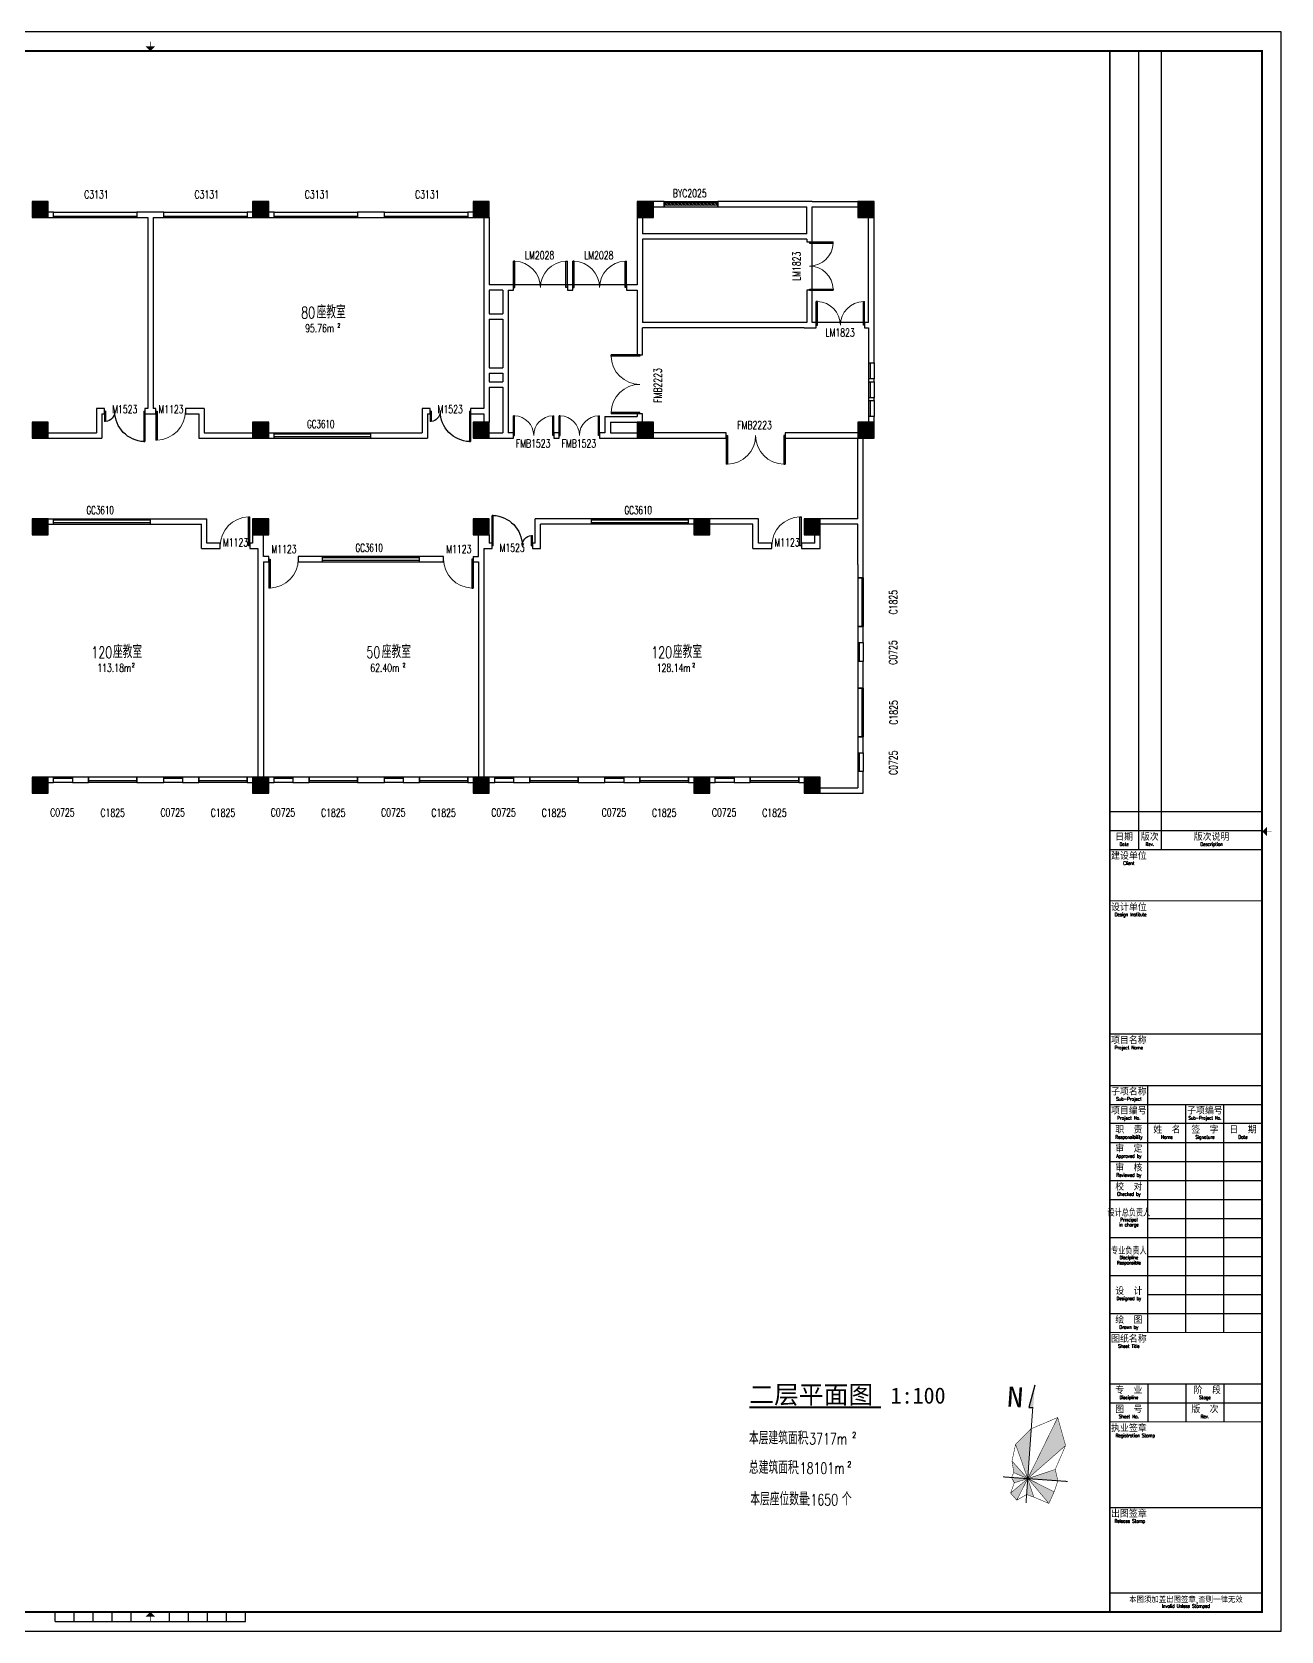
# Model space of a CAD drawing. Header units: millimetres. Extents: x 0 to 192117, y 0 to 134316.
# Drawn here: x 37633 to 84062, y 74857 to 134316 of the extents above; entities that cross this region are included whole.
import ezdxf
from ezdxf.enums import TextEntityAlignment as Align

# ---------------------------------------------------------------- set-up
doc = ezdxf.new("R2010")
doc.units = ezdxf.units.MM
doc.linetypes.add('DASH', pattern=[0.35, 0.25, -0.1])
for name, color, linetype in [('COLUMN', 242, 'Continuous'), ('DIM_SYMB', 3, 'Continuous'), ('DOOR', 242, 'Continuous'), ('DOOR_FIRE_TEXT', 7, 'Continuous'), ('FRAME', 7, 'Continuous'), ('PUB_HATCH', 8, 'Continuous'), ('PUB_TEXT', 7, 'Continuous'), ('SPACE', 7, 'Continuous'), ('WALL', 152, 'Continuous'), ('WINDOW', 122, 'Continuous'), ('WINDOW_TEXT', 7, 'Continuous')]:
    doc.layers.add(name, color=color, linetype=linetype)
doc.styles.add('_TCH_DIM', font='SIMPLEX', dxfattribs={"bigfont": 'GBCBIG'})
doc.styles.add('_TCH_SPACE', font='SIMPLEX', dxfattribs={"height": 5, "bigfont": 'GBCBIG'})
doc.styles.add('_TCH_WINDOW', font='SIMPLEX', dxfattribs={"height": 3.5, "bigfont": 'GBCBIG'})
doc.styles.add('TKZ1_tjhts.shx', font='tjromant.shx', dxfattribs={"bigfont": 'tjhts.shx'})
doc.styles.add('TKZ2_tjkts.shx', font='tjromant.shx', dxfattribs={"bigfont": 'tjkts.shx'})
doc.styles.add('仿宋单线', font='tjromans.shx', dxfattribs={"width": 0.65, "bigfont": 'tjhztxt.shx'})
doc.styles.add('竖标题', font='simhei.ttf')
doc.styles.add('黑体', font='simhei.ttf')

# ---------------------------------------------------------------- blocks, each defined once
blk = doc.blocks.new('TJAD_TK_A0_A')
at = {"layer": 'FRAME'}
for p, q in [((1188.88, 841.06), (-0.12, 841.06)), ((1188.88, 0.06), (1188.88, 841.06)), ((1113.88, 831.06), (1113.88, 411.06)), ((1125.88, 831.06), (1125.88, 411.06)), ((1098.88, 431.06), (1178.88, 431.06)), ((1098.88, 421.06), (1178.88, 421.06)), ((1098.88, 411.06), (1178.88, 411.06)), ((1098.88, 287.06), (1178.88, 287.06)), ((1118.88, 157.06), (1118.88, 287.06)), ((1098.88, 277.06), (1178.88, 277.06)), ((1138.88, 157.06), (1138.88, 277.06)), ((1158.88, 157.06), (1158.88, 277.06)), ((1098.88, 257.06), (1178.88, 257.06)), ((1098.88, 247.06), (1178.88, 247.06)), ((1098.88, 237.06), (1178.88, 237.06)), ((1098.88, 227.06), (1178.88, 227.06)), ((1118.88, 217.06), (1178.88, 217.06)), ((1098.88, 207.06), (1178.88, 207.06)), ((1118.88, 197.06), (1178.88, 197.06)), ((1098.88, 187.06), (1178.88, 187.06)), ((1118.88, 177.06), (1178.88, 177.06)), ((1098.88, 167.06), (1178.88, 167.06)), ((1098.88, 130.06), (1178.88, 130.06)), ((1118.88, 130.06), (1118.88, 110.06)), ((1138.88, 130.06), (1138.88, 110.06)), ((1158.88, 130.06), (1158.88, 110.06)), ((1098.88, 120.06), (1178.88, 120.06)), ((1098.88, 65.06), (1178.88, 65.06)), ((1098.88, 20.06), (1178.88, 20.06)), ((544.38, 5.11), (544.38, 10.11)), ((554.38, 5.11), (554.38, 10.11)), ((564.38, 5.11), (564.38, 10.11)), ((574.38, 5.11), (574.38, 10.11)), ((584.38, 5.11), (584.38, 10.11)), ((604.38, 5.11), (604.38, 10.11)), ((614.38, 5.11), (614.38, 10.11)), ((624.38, 5.11), (624.38, 10.11)), ((634.38, 5.11), (634.38, 10.11)), ((644.38, 5.11), (644.38, 10.11)), ((-0.12, 0.06), (1188.88, 0.06)), ((544.38, 5.11), (644.38, 5.11))]:
    blk.add_line(p, q, dxfattribs=at)
for points, const_width in [([(594.38, 833.5), (594.38, 836)], 0.3), ([(1098.88, 831.06), (1098.88, 10.06)], 1), ([(1181.49, 420.56), (1183.99, 420.56)], 0.3), ([(1098.88, 411.06), (1178.88, 411.06)], 0.6), ([(1098.88, 384.06), (1178.88, 384.06)], 0.6), ([(1098.88, 314.06), (1178.88, 314.06)], 0.6), ([(1098.88, 267.06), (1178.88, 267.06)], 0.6), ([(1098.88, 157.06), (1178.88, 157.06)], 0.6), ([(1098.88, 110.06), (1178.88, 110.06)], 0.6), ([(594.38, 7.61), (594.38, 5.11)], 0.3)]:
    blk.add_lwpolyline(points, dxfattribs=dict(at, const_width=const_width))
at = {"layer": 'FRAME', "const_width": 1.2}
blk.add_lwpolyline([(1178.88, 10.06), (1178.88, 831.06), (24.88, 831.06), (24.88, 10.06)], close=True, dxfattribs=at)
at = {"layer": 'FRAME'}
for points in [[(591.88, 833.5), (596.88, 833.5), (594.38, 831)], [(1181.49, 418.06), (1181.49, 423.06), (1178.99, 420.56)], [(596.88, 7.61), (591.88, 7.61), (594.38, 10.11)]]:
    blk.add_solid(points, dxfattribs=at)
at = {"style": 'TKZ1_tjhts.shx'}
for tag, p, height, flags in [('ClientChinese_001', (977.79, 443.57), 5, 8), ('ClientChinese_002', (1013.71, 434.65), 5, 8), ('DescriptionChineseA_001', (1089.55, 425.89), 3.6, 8), ('RevA', (1115.23, 424.56), 3, 8), ('ProjectNameChinese_001', (992.73, 296.22), 5, 8), ('SubProjectChinese_001', (1095.02, 282.68), 3, 8), ('SubProjectNo', (1158.66, 271.34), 3, 8), ('ApprovedBy', (1120.43, 250.26), 3.6, 8), ('ReviewedBy', (1120.43, 240.36), 3.6, 8), ('ApprovedBySignPos', (1139.55, 247.78), 3.6, 9), ('ReviewedBySignPos', (1139.55, 238.08), 3.6, 9), ('CheckedBy', (1120.43, 230.63), 3.6, 8), ('CheckedBySignPos', (1138.96, 228.13), 3.6, 9), ('PrincipalInCharge1', (1120.43, 219.88), 3.6, 8), ('PrincipalInCharge1SignPos', (1138.79, 217.18), 3.6, 9), ('PrincipalInCharge2', (1120.43, 210.44), 3.6, 8), ('PrincipalInCharge2SignPos', (1138.61, 207.69), 3.6, 9), ('DisciplineResponsible1', (1120.43, 200.15), 3.6, 8), ('DisciplineResponsible2', (1120.43, 190.13), 3.6, 8), ('DisciplineResponsible1SignPos', (1139.16, 197.4), 3.6, 9), ('DisciplineResponsible2SignPos', (1138.95, 187.58), 3.6, 9), ('DesignedBy1', (1120.43, 180.47), 3.6, 8), ('DesignedBy1SignPos', (1138.5, 177.67), 3.6, 9), ('DesignedBy2', (1120.43, 169.78), 3.6, 8), ('DesignedBy2SignPos', (1138.65, 167.23), 3.6, 9), ('DrawnBy', (1120.43, 160.19), 3.6, 8), ('DrawnBySignPos', (1138.65, 157.82), 3.6, 9), ('DisciplineChinese', (1119.24, 125.84), 3.6, 8), ('StageChinese', (1158.76, 125.37), 3.6, 8), ('DisciplineEnglish', (1119.42, 122.2), 2.2, 8), ('StageEnglish', (1158.94, 121.73), 2.2, 8), ('SheetNo', (1118.87, 114.03), 3, 8), ('Rev2', (1158.86, 113.56), 3, 8)]:
    blk.add_attdef(tag, p, '', height=height, dxfattribs=dict(at, flags=flags))
at = {"style": 'TKZ1_tjhts.shx', "width": 0.7, "flags": 8}
for tag, p, height in [('DateA', (1099.36, 424.56), 3), ('ProjectNo', (1119.31, 270.56), 3), ('ApprovedByDate', (1159.94, 250.39), 3.6), ('ReviewedByDate', (1159.94, 241), 3.6), ('CheckedByDate', (1159.94, 230.41), 3.6), ('PrincipalInCharge1Date', (1159.94, 220.36), 3.6), ('PrincipalInCharge2Date', (1159.94, 210.61), 3.6), ('DisciplineResponsible1Date', (1159.94, 200.05), 3.6), ('DisciplineResponsible2Date', (1159.94, 190.43), 3.6), ('DesignedBy1Date', (1159.94, 179.93), 3.6), ('DesignedBy2Date', (1159.94, 169.41), 3.6), ('DrawnByDate', (1159.94, 159.78), 3.6)]:
    blk.add_attdef(tag, p, '', height=height, dxfattribs=at)
at = {"style": 'TKZ1_tjhts.shx', "flags": 8}
for tag, height, p in [('DescriptionEnglishA', 2.2, (1150.82, 423.33)), ('ClientEnglish', 3, (1139.46, 390.63)), ('ProjectNameEnglish', 3, (1142.02, 290.26)), ('SubProjectEnglish', 2.2, (1148.76, 279.65)), ('SheetTitleEnglish', 3, (1142.79, 135.3))]:
    blk.add_attdef(tag, text='', height=height, dxfattribs=at).set_placement(p, align=Align.MIDDLE_CENTER)
at = {"style": 'TKZ1_tjhts.shx', "flags": 9}
for tag, p in [('Electricity3SignPos', (15.68, 269.92)), ('Electricity2SignPos', (15.71, 253.14)), ('ELV3SignPos', (23.47, 269.59)), ('Electricity1SignPos', (15.63, 237.78)), ('ELV2SignPos', (23.5, 252.81)), ('ELV1SignPos', (23.42, 237.46)), ('HVAC3SignPos', (14.96, 205.89)), ('Power3SignPos', (23.18, 205.92)), ('HVAC2SignPos', (15.13, 189.18)), ('Power2SignPos', (23.38, 189.51)), ('HVAC1SignPos', (15.89, 173.16)), ('Power1SignPos', (23.75, 173.22)), ('Plumbing3SignPos', (16.07, 141.15)), ('Structure7SignPos', (23.2, 141.11)), ('Structure6SignPos', (23, 125.87)), ('Plumbing2SignPos', (14.83, 125.62)), ('Plumbing1SignPos', (15.66, 109.11)), ('Structure5SignPos', (23, 110.08)), ('Structure4SignPos', (23, 93.78)), ('Architecture3SignPos', (16.07, 77.07)), ('Structure3SignPos', (22.74, 77.47)), ('Architecture2SignPos', (15.8, 61.24)), ('Structure2SignPos', (23.12, 62.01)), ('Architecture1SignPos', (16.88, 45.06)), ('Structure1SignPos', (23.11, 45.86))]:
    blk.add_attdef(tag, p, '', height=2.5, rotation=90, dxfattribs=at)
at = {"style": 'TKZ1_tjhts.shx', "flags": 8}
blk.add_attdef('SheetTitleChinese', text='', height=5, dxfattribs=at).set_placement((1140.42, 148.12), align=Align.TOP_CENTER)
at = {"layer": 'FRAME', "style": 'TKZ2_tjkts.shx'}
for s, height, p in [('日期', 3.6, (1106.38, 417.6)), ('版次', 3.6, (1119.88, 417.6)), ('版次说明', 3.6, (1152.38, 417.6)), ('建设单位', 3.6, (1108.88, 407.6)), ('设计单位', 3.6, (1108.88, 380.6)), ('项目名称', 3.6, (1108.88, 310.6)), ('子项名称', 3.6, (1108.88, 283.6)), ('项目编号', 3.6, (1108.88, 273.6)), ('子项编号', 3.6, (1148.88, 273.6)), ('职  责', 3.6, (1108.88, 263.6)), ('姓  名', 3.6, (1128.88, 263.6)), ('签  字', 3.6, (1148.88, 263.6)), ('日  期', 3.6, (1168.88, 263.6)), ('审  定', 3.6, (1108.88, 253.6)), ('审  核', 3.6, (1108.88, 243.6)), ('校  对', 3.6, (1108.88, 233.6)), ('设  计', 3.6, (1108.88, 178.7)), ('绘  图', 3.6, (1108.88, 163.6)), ('图纸名称', 3.6, (1108.88, 153.6)), ('专  业', 3.6, (1108.88, 126.6)), (' 阶  段', 3.6, (1148.88, 126.6)), ('图  号', 3.6, (1108.88, 116.6)), ('版  次', 3.6, (1148.88, 116.6)), ('执业签章', 3.6, (1108.88, 106.6)), ('出图签章', 3.6, (1108.88, 61.6)), ('本图须加盖出图签章,否则一律无效', 3, (1138.88, 16.48))]:
    blk.add_text(s, height=height, dxfattribs=at).set_placement(p, align=Align.MIDDLE_CENTER)
for s, height, width, p in [('Date', 1.8, 0.8, (1106.38, 413.91)), ('Rev.', 1.8, 0.8, (1119.88, 413.91)), ('Description', 1.8, 0.8, (1152.38, 413.91)), ('Client', 1.8, 0.8, (1108.88, 403.91)), ('Design Institute', 1.8, 0.8, (1109.81, 376.91)), ('Project Name', 1.8, 0.8, (1108.88, 306.91)), ('Sub-Project', 1.8, 0.8, (1108.88, 279.91)), ('Project No.', 1.8, 0.8, (1108.88, 269.91)), ('Sub-Project No.', 1.8, 0.7, (1148.88, 269.91)), ('Responsibility', 1.8, 0.8, (1108.88, 259.91)), ('Name', 1.8, 0.8, (1128.88, 259.91)), ('Signature', 1.8, 0.8, (1148.88, 259.91)), ('Date', 1.8, 0.8, (1168.88, 259.91)), ('Approved by', 1.8, 0.8, (1108.88, 249.91)), ('Reviewed by', 1.8, 0.8, (1108.88, 239.91)), ('Checked by', 1.8, 0.8, (1108.88, 229.91)), ('设计总负责人', 3.6, 0.8, (1108.88, 219.93)), ('in charge', 1.8, 0.8, (1108.88, 213.76)), ('Principal', 1.8, 0.8, (1108.88, 216.41)), ('专业负责人', 3.6, 0.8, (1108.88, 199.93)), ('Responsible', 1.8, 0.8, (1108.88, 193.76)), ('Discipline', 1.8, 0.8, (1108.88, 196.48)), ('Designed by', 1.8, 0.8, (1108.88, 175)), ('Drawn by', 1.8, 0.8, (1108.88, 159.91)), ('Sheet Title', 1.8, 0.8, (1108.88, 149.91)), ('Discipline', 1.8, 0.8, (1108.88, 122.91)), ('Stage', 1.8, 0.8, (1148.88, 122.91)), ('Sheet No.', 1.8, 0.8, (1108.88, 112.91)), ('Rev.', 1.8, 0.8, (1148.88, 112.91)), ('Registration Stamp', 1.8, 0.8, (1112.29, 102.91)), ('Release Stamp', 1.8, 0.8, (1109.4, 57.91)), ('Invalid Unless Stamped', 1.8, 0.8, (1138.88, 13.23))]:
    blk.add_text(s, height=height, dxfattribs=dict(at, width=width)).set_placement(p, align=Align.MIDDLE_CENTER)
blk = doc.blocks.new('n')
at = {"layer": 'FRAME', "ltscale": 0.25}
blk.add_hatch(color=256, dxfattribs=at).paths.add_polyline_path([(0.5, 117.7), (-4, 95.2), (0.5, 95.2)])
at = {"layer": 'FRAME'}
blk.add_hatch(color=0, dxfattribs=at).paths.add_polyline_path([(35.3, 60), (25.5, 87.3), (0, 24.4)])
h = blk.add_hatch(color=0, dxfattribs=at)
h.paths.add_polyline_path([(30.1, 24.4), (26.7, 35.5), (0.2, 24.5), (0.3, 24.4)])
h.paths.add_polyline_path([(0.3, 24.4), (22.8, 1.2), (27.2, 13.1)])
h.paths.add_polyline_path([(0, 8.5), (7.3, 6.5), (0, 24.4)])
h.paths.add_polyline_path([(0, 24.4), (-16, 8.8), (-9.4, 2.2)])
h.paths.add_polyline_path([(0, 24.4), (-16.2, 24.4), (-13.1, 19.3)])
h.paths.add_polyline_path([(-14.3, 29.4), (0, 24.4), (-16.9, 40.8)])
h.paths.add_polyline_path([(0, 74.3), (-14.5, 57.7), (0, 24.4)])
at = {"layer": 'FRAME', "ltscale": 0.25}
blk.add_lwpolyline([(0.5, 117.9), (-4, 95.4), (0.5, 95.4)], dxfattribs=at)
at = {"layer": 'FRAME', "const_width": 1, "flags": 128}
for points in [[(0, 95.3), (0, 0)], [(-24.8, 24.4), (39.8, 24.4)]]:
    blk.add_lwpolyline(points, dxfattribs=at)
at = {"layer": 'FRAME', "color": 0, "const_width": 0.5}
blk.add_lwpolyline([(-16.2, 24.4), (-14.3, 29.4), (-16.9, 40.8), (-14.5, 57.7), (0, 74.3), (25.5, 87.3), (35.3, 60), (26.7, 35.5), (30.1, 24.4), (27.2, 13.1), (22.8, 1.2), (7.3, 6.5), (0, 8.5), (-9.4, 2.2), (-16, 8.8), (-13.1, 19.3)], close=True, dxfattribs=at)
for points in [[(25.5, 87.3), (0, 24.4)], [(-14.5, 57.7), (0, 24.4)], [(35.3, 60), (0, 24.4)], [(-16.9, 40.8), (0, 24.4)], [(26.7, 35.5), (0, 24.4)], [(0, 24.4), (-16, 8.8)], [(-14.3, 29.4), (0, 24.4)], [(-13.1, 19.3), (0, 24.4)], [(-9.4, 2.2), (0, 24.4)], [(0, 24.4), (7.3, 6.5)], [(0.2, 24.5), (22.8, 1.2)], [(0.3, 24.4), (27.2, 13.1)]]:
    blk.add_lwpolyline(points, dxfattribs=at)
at = {"layer": 'FRAME', "style": '竖标题', "width": 1.2}
blk.add_text('N', height=20, dxfattribs=at).set_placement((-26.3, 94.8))
blk = doc.blocks.new('WD-HIGH')
at = {"layer": 'WINDOW'}
for p, q in [((1050564, 1525426), (1050564, 1525626)), ((1054164, 1525426), (1054164, 1525626))]:
    blk.add_line(p, q, dxfattribs=at)
at = {"layer": 'WINDOW', "linetype": 'DASH', "extrusion": (0, 0, -1)}
for p, q in [((1054164, 1525576), (1050564, 1525576)), ((1054164, 1525476), (1050564, 1525476))]:
    blk.add_line(p, q, dxfattribs=at)
at = {"layer": 'WINDOW_TEXT', "style": '仿宋单线', "width": 0.65}
blk.add_text('GC3610', height=300, dxfattribs=at).set_placement((1051788, 1525799))
blk = doc.blocks.new('$WINLIB2D$00000004')
at = {"color": 0}
for points in [[(-0.5, 0.5), (-0.5, -0.5)], [(-0.5, 0.5), (0.5, 0.5)], [(0.5, -0.5), (0.5, 0.5)], [(-0.5, 0.241), (0.5, 0.241)], [(-0.5, -0.5), (0.5, -0.5)]]:
    blk.add_lwpolyline(points, dxfattribs=at)
blk = doc.blocks.new('$DorLib2D$00000002')
for p, q in [((-0.5, 0), (-0.5, 0.4875)), ((-0.475, 0.4875), (-0.5, 0.4875)), ((-0.475, 0), (-0.475, 0.4875)), ((0.475, 0), (0.475, 0.4875)), ((0.475, 0.4875), (0.5, 0.4875)), ((0.5, 0), (0.5, 0.4875)), ((-0.5, 0), (-0.475, 0)), ((0.5, 0), (0.475, 0))]:
    blk.add_line(p, q)
at = {"lineweight": 13}
for centre, start, end in [((-0.4875, 0), 0, 88.53072), ((0.4875, 0), 91.46928, 180)]:
    blk.add_arc(centre, 0.4875, start, end, dxfattribs=at)
blk = doc.blocks.new('_FZH')
blk.add_lwpolyline([(-0.5, -0.5), (0.5, -0.5), (0.5, 0.5), (-0.5, 0.5)], close=True)
at = {"layer": 'PUB_HATCH'}
blk.add_solid([(-0.5, -0.5), (0.5, -0.5), (-0.5, 0.5), (0.5, 0.5)], dxfattribs=at)
blk = doc.blocks.new('$DorLib2D$00000001')
for p, q in [((0.45, 0.975), (0.5, 0.975)), ((0.45, 0), (0.45, 0.975)), ((0.5, 0), (0.5, 0.975)), ((0.5, 0), (0.45, 0))]:
    blk.add_line(p, q)
at = {"lineweight": 13}
blk.add_arc((0.475, 0), 0.975, 91.4693, 180, dxfattribs=at)
blk = doc.blocks.new('$DorLib2D$00000225')
at = {"color": 0}
for p, q in [((0.475, -0.001), (0.475, 0.752)), ((0.475, 0.752), (0.5, 0.752)), ((0.5, -0.001), (0.5, 0.752)), ((-0.5, 0), (-0.5, 0.252)), ((-0.475, 0.252), (-0.5, 0.252)), ((-0.475, 0), (-0.475, 0.252)), ((-0.475, 0), (-0.5, 0)), ((0.475, -0.001), (0.5, -0.001))]:
    blk.add_line(p, q, dxfattribs=at)
for centre, radius, start, end in [((0.505, -0.002), 0.755, 92.2493, 179.7238), ((-0.501, 0.003), 0.251, 359.7899, 84.0974)]:
    blk.add_arc(centre, radius, start, end, dxfattribs=at)
blk = doc.blocks.new('$WINLIB2D$00000039')
at = {"color": 0}
for points in [[(-0.5, 0.5), (-0.5, -0.5)], [(0.5, 0.5), (-0.5, 0.5)], [(0.5, -0.5), (0.5, 0.5)], [(-0.5, 0.167), (0.5, 0.167)], [(-0.452, -0.167), (-0.5, 0.084)], [(-0.384, -0.167), (-0.448, 0.167)], [(-0.316, -0.167), (-0.38, 0.167)], [(-0.248, -0.167), (-0.312, 0.167)], [(-0.18, -0.167), (-0.244, 0.167)], [(-0.112, -0.167), (-0.176, 0.167)], [(-0.044, -0.167), (-0.108, 0.167)], [(0.024, -0.167), (-0.04, 0.167)], [(0.092, -0.167), (0.028, 0.167)], [(0.16, -0.167), (0.096, 0.167)], [(0.228, -0.167), (0.164, 0.167)], [(0.296, -0.167), (0.232, 0.167)], [(0.364, -0.167), (0.3, 0.167)], [(0.432, -0.167), (0.368, 0.167)], [(0.5, -0.167), (0.436, 0.167)], [(-0.5, -0.167), (0.5, -0.167)], [(0.5, -0.5), (-0.5, -0.5)]]:
    blk.add_lwpolyline(points, dxfattribs=at)

msp = doc.modelspace()

# ---------------------------------------------------------------- linework, layer by layer
at = {"layer": 'DIM_SYMB', "const_width": 70}
msp.add_lwpolyline([(64294, 83173), (69190, 83173)], dxfattribs=at)
at = {"layer": 'WALL'}
for p, q in [((61133, 128013), (60733, 128013)), ((61133, 127813), (61133, 128013)), ((66633, 128013), (63133, 128013)), ((63133, 128013), (63133, 127813)), ((66633, 128013), (68333, 128013)), ((38433, 127613), (38233, 127613)), ((38233, 127413), (38433, 127413)), ((38433, 127413), (38433, 127613)), ((42033, 127613), (41533, 127613)), ((41533, 127613), (41533, 127413)), ((41533, 127413), (41933, 127413)), ((41933, 127413), (41933, 120313)), ((42533, 127613), (42033, 127613)), ((42133, 127413), (42133, 120313)), ((42133, 127413), (42533, 127413)), ((42533, 127413), (42533, 127613)), ((45833, 127613), (45633, 127613)), ((45633, 127613), (45633, 127413)), ((45633, 127413), (45833, 127413)), ((46633, 127613), (46433, 127613)), ((46433, 127413), (46633, 127413)), ((46633, 127413), (46633, 127613)), ((50733, 127613), (49733, 127613)), ((49733, 127613), (49733, 127413)), ((49733, 127413), (50733, 127413)), ((50733, 127413), (50733, 127613)), ((54033, 127613), (53833, 127613)), ((53833, 127613), (53833, 127413)), ((53833, 127413), (54033, 127413)), ((54433, 127413), (54433, 124813)), ((54633, 127413), (54633, 124913)), ((60133, 127413), (60133, 126733)), ((60333, 127413), (60333, 126813)), ((60733, 127813), (61133, 127813)), ((63133, 127813), (66433, 127813)), ((66433, 126813), (66433, 127813)), ((66633, 126733), (66633, 127813)), ((66633, 127813), (68333, 127813)), ((68733, 123513), (68733, 127413)), ((68933, 123413), (68933, 127413)), ((60133, 126733), (60133, 124913)), ((66433, 126813), (60333, 126813)), ((66633, 126513), (66633, 126733)), ((66433, 126613), (60333, 126613)), ((60333, 126613), (60333, 124813)), ((66433, 126613), (66433, 126513)), ((66433, 126513), (66633, 126513)), ((55033, 124913), (54633, 124913)), ((55533, 124913), (55033, 124913)), ((55533, 124713), (55533, 124913)), ((57733, 124913), (57533, 124913)), ((57533, 124913), (57533, 124713)), ((57733, 124713), (57733, 124913)), ((60133, 124913), (59733, 124913)), ((59733, 124913), (59733, 124713)), ((54433, 124813), (54433, 123733)), ((54633, 124713), (54633, 123833)), ((55133, 124713), (54633, 124713)), ((55133, 124713), (55133, 123833)), ((55333, 124713), (55533, 124713)), ((55333, 124713), (55333, 123733)), ((57533, 124713), (57733, 124713)), ((59733, 124713), (60133, 124713)), ((60133, 124713), (60133, 123413)), ((60333, 124813), (60333, 123513)), ((66633, 124713), (66433, 124713)), ((66433, 124713), (66433, 123513)), ((66633, 123513), (66633, 124713)), ((54433, 123733), (54433, 121733)), ((54633, 123833), (55133, 123833)), ((55333, 123733), (55333, 122333)), ((54633, 123633), (55133, 123633)), ((54633, 123633), (54633, 121833)), ((55133, 123633), (55133, 121833)), ((60133, 123413), (60133, 122313)), ((66433, 123513), (60333, 123513)), ((60333, 122313), (60333, 123313)), ((66333, 123313), (60333, 123313)), ((66333, 123313), (66783, 123313)), ((66783, 123513), (66633, 123513)), ((66783, 123313), (66783, 123513)), ((68733, 123513), (68583, 123513)), ((68583, 123513), (68583, 123313)), ((68583, 123313), (68733, 123313)), ((68733, 123313), (68733, 122013)), ((68933, 122013), (68933, 123413)), ((55333, 122333), (55333, 121733)), ((60133, 122313), (60333, 122313)), ((68733, 122013), (68933, 122013)), ((54433, 121733), (54433, 121213)), ((54633, 121833), (55133, 121833)), ((54633, 121633), (54993, 121633)), ((54633, 121633), (54633, 121313)), ((54633, 121313), (55133, 121313)), ((54993, 121633), (55133, 121633)), ((55133, 121633), (55133, 121313)), ((55333, 121733), (55333, 121213)), ((68933, 121413), (68733, 121413)), ((68733, 121413), (68733, 121313)), ((68733, 121313), (68933, 121313)), ((68933, 121313), (68933, 121413)), ((54433, 121213), (54433, 120313)), ((54633, 121113), (55133, 121113)), ((54633, 121113), (54633, 120213)), ((55133, 121113), (55133, 119413)), ((55333, 121213), (55333, 119413)), ((68933, 120713), (68733, 120713)), ((68733, 120713), (68733, 120613)), ((68933, 120613), (68933, 120713)), ((40333, 120313), (40033, 120313)), ((40033, 120313), (40033, 119413)), ((40233, 120113), (40333, 120113)), ((40233, 120113), (40233, 119213)), ((40333, 120113), (40333, 120313)), ((41933, 120313), (41833, 120313)), ((41833, 120313), (41833, 120113)), ((41833, 120113), (42033, 120113)), ((42033, 120113), (42233, 120113)), ((42233, 120313), (42133, 120313)), ((42233, 120113), (42233, 120313)), ((44033, 120313), (43333, 120313)), ((43333, 120313), (43333, 120113)), ((43333, 120113), (43833, 120113)), ((43833, 120113), (43833, 119213)), ((44033, 120313), (44033, 119413)), ((52433, 120313), (52133, 120313)), ((52133, 120313), (52133, 119413)), ((52333, 120113), (52433, 120113)), ((52333, 120113), (52333, 119213)), ((52433, 120113), (52433, 120313)), ((54433, 120313), (53933, 120313)), ((53933, 120313), (53933, 120113)), ((53933, 120113), (54433, 120113)), ((54433, 120113), (54433, 119813)), ((54633, 120213), (54633, 119813)), ((60333, 120113), (60133, 120113)), ((60133, 120113), (60133, 120013)), ((60333, 119813), (60333, 120113)), ((68733, 120613), (68933, 120613)), ((58933, 120013), (60133, 120013)), ((58933, 120013), (58933, 119413)), ((59133, 119813), (60133, 119813)), ((59133, 119813), (59133, 119413)), ((68933, 120013), (68733, 120013)), ((68733, 120013), (68733, 119813)), ((68933, 119813), (68933, 120013)), ((38233, 119413), (40033, 119413)), ((38233, 119213), (40233, 119213)), ((43833, 119213), (45833, 119213)), ((44033, 119413), (45833, 119413)), ((46433, 119413), (52133, 119413)), ((46433, 119213), (52333, 119213)), ((54633, 119413), (55133, 119413)), ((54633, 119213), (55033, 119213)), ((55033, 119213), (55533, 119213)), ((55533, 119413), (55333, 119413)), ((55533, 119213), (55533, 119413)), ((57233, 119413), (57033, 119413)), ((57033, 119413), (57033, 119213)), ((57033, 119213), (57233, 119213)), ((57233, 119213), (57233, 119413)), ((58933, 119413), (58733, 119413)), ((58733, 119413), (58733, 119213)), ((58733, 119213), (59233, 119213)), ((59133, 119413), (60133, 119413)), ((59233, 119213), (60133, 119213)), ((63433, 119413), (60733, 119413)), ((60733, 119213), (63433, 119213)), ((63433, 119213), (63433, 119413)), ((68333, 119413), (65633, 119413)), ((65633, 119413), (65633, 119213)), ((65633, 119213), (68333, 119213)), ((68333, 116213), (68333, 119213)), ((68533, 116213), (68533, 119213)), ((38233, 116213), (44133, 116213)), ((38233, 116013), (43933, 116013)), ((43933, 115113), (43933, 116013)), ((44133, 115313), (44133, 116213)), ((56333, 115313), (56333, 116213)), ((62233, 116213), (56333, 116213)), ((56533, 115113), (56533, 116013)), ((62233, 116013), (56533, 116013)), ((64633, 116213), (62833, 116213)), ((64433, 116013), (62833, 116013)), ((64433, 115113), (64433, 116013)), ((64633, 115313), (64633, 116213)), ((68333, 116213), (66933, 116213)), ((68333, 116013), (66933, 116013)), ((68333, 114513), (68333, 116013)), ((68533, 114513), (68533, 116213)), ((45833, 115613), (45833, 115313)), ((46233, 114813), (46233, 115613)), ((54233, 114813), (54233, 115613)), ((54633, 115613), (54633, 115313)), ((66733, 115313), (66733, 115613)), ((66933, 115113), (66933, 115613)), ((43933, 115113), (44633, 115113)), ((44633, 115313), (44133, 115313)), ((44633, 115113), (44633, 115313)), ((45833, 115313), (45733, 115313)), ((45733, 115313), (45733, 115113)), ((45733, 115113), (46033, 115113)), ((46033, 115113), (46033, 114513)), ((46433, 114813), (46233, 114813)), ((46433, 114613), (46433, 114813)), ((52933, 114813), (47533, 114813)), ((47533, 114813), (47533, 114613)), ((52933, 114613), (52933, 114813)), ((54033, 114813), (54033, 114613)), ((54033, 114813), (54233, 114813)), ((54433, 115113), (54733, 115113)), ((54433, 115113), (54433, 114513)), ((54733, 115313), (54633, 115313)), ((54733, 115113), (54733, 115313)), ((56333, 115313), (56233, 115313)), ((56233, 115313), (56233, 115113)), ((56233, 115113), (56533, 115113)), ((64433, 115113), (65133, 115113)), ((65133, 115313), (64633, 115313)), ((65133, 115113), (65133, 115313)), ((66733, 115313), (66233, 115313)), ((66233, 115313), (66233, 115113)), ((66233, 115113), (66933, 115113)), ((46033, 114513), (46033, 106613)), ((46233, 114613), (46433, 114613)), ((46233, 114613), (46233, 106613)), ((47533, 114613), (52933, 114613)), ((54033, 114613), (54233, 114613)), ((54233, 114613), (54233, 106613)), ((54433, 114513), (54433, 106613)), ((68333, 114513), (68333, 114013)), ((68533, 114013), (68533, 114513)), ((68333, 114013), (68533, 114013)), ((68533, 112213), (68333, 112213)), ((68333, 112213), (68333, 111613)), ((68533, 111613), (68533, 112213)), ((68333, 111613), (68533, 111613)), ((68533, 110913), (68333, 110913)), ((68333, 110913), (68333, 109913)), ((68533, 109913), (68533, 110913)), ((68333, 109913), (68533, 109913)), ((68533, 108113), (68333, 108113)), ((68333, 108113), (68333, 107513)), ((68533, 107513), (68533, 108113)), ((68333, 107513), (68533, 107513)), ((38433, 106613), (38233, 106613)), ((38433, 106413), (38433, 106613)), ((39733, 106613), (39133, 106613)), ((39133, 106613), (39133, 106413)), ((39733, 106413), (39733, 106613)), ((42533, 106613), (41533, 106613)), ((41533, 106613), (41533, 106413)), ((42533, 106413), (42533, 106613)), ((43833, 106613), (43233, 106613)), ((43233, 106613), (43233, 106413)), ((43833, 106413), (43833, 106613)), ((45833, 106613), (45633, 106613)), ((45633, 106613), (45633, 106413)), ((46633, 106613), (46433, 106613)), ((46633, 106413), (46633, 106613)), ((47933, 106613), (47333, 106613)), ((47333, 106613), (47333, 106413)), ((47933, 106413), (47933, 106613)), ((50733, 106613), (49733, 106613)), ((49733, 106613), (49733, 106413)), ((50733, 106413), (50733, 106613)), ((52033, 106613), (51433, 106613)), ((51433, 106613), (51433, 106413)), ((52033, 106413), (52033, 106613)), ((54033, 106613), (53833, 106613)), ((53833, 106613), (53833, 106413)), ((54833, 106613), (54633, 106613)), ((54833, 106413), (54833, 106613)), ((56133, 106613), (55533, 106613)), ((55533, 106613), (55533, 106413)), ((56133, 106413), (56133, 106613)), ((58933, 106613), (57933, 106613)), ((57933, 106613), (57933, 106413)), ((58933, 106413), (58933, 106613)), ((60233, 106613), (59633, 106613)), ((59633, 106613), (59633, 106413)), ((60233, 106413), (60233, 106613)), ((62233, 106613), (62033, 106613)), ((62033, 106613), (62033, 106413)), ((63033, 106613), (62833, 106613)), ((63033, 106413), (63033, 106613)), ((64333, 106613), (63733, 106613)), ((63733, 106613), (63733, 106413)), ((64333, 106413), (64333, 106613)), ((66333, 106613), (66133, 106613)), ((66133, 106613), (66133, 106413)), ((68533, 106813), (68333, 106813)), ((68333, 106813), (68333, 106213)), ((68533, 106013), (68533, 106813)), ((38233, 106413), (38433, 106413)), ((39133, 106413), (39733, 106413)), ((41533, 106413), (42533, 106413)), ((43233, 106413), (43833, 106413)), ((45633, 106413), (45833, 106413)), ((46433, 106413), (46633, 106413)), ((47333, 106413), (47933, 106413)), ((49733, 106413), (50733, 106413)), ((51433, 106413), (52033, 106413)), ((53833, 106413), (54033, 106413)), ((54633, 106413), (54833, 106413)), ((55533, 106413), (56133, 106413)), ((57933, 106413), (58933, 106413)), ((59633, 106413), (60233, 106413)), ((62033, 106413), (62233, 106413)), ((62833, 106413), (63033, 106413)), ((63733, 106413), (64333, 106413)), ((66133, 106413), (66333, 106413)), ((66933, 106213), (68333, 106213)), ((66933, 106013), (68533, 106013))]:
    msp.add_line(p, q, dxfattribs=at)
at = {"layer": 'WINDOW'}
for p, q in [((66633, 124713), (66633, 126513)), ((57533, 124913), (55533, 124913)), ((59733, 124913), (57733, 124913)), ((68583, 123513), (66783, 123513))]:
    msp.add_line(p, q, dxfattribs=at)

# ---------------------------------------------------------------- block references
at = {"layer": 'COLUMN', "xscale": 600, "yscale": 600, "zscale": 600}
for p in [(37933, 127713), (46133, 127713), (54333, 127713), (37933, 119513), (46133, 119513), (54333, 119513), (37933, 115913), (46133, 115913), (54333, 115913), (62533, 115913), (66633, 115913), (37933, 106313), (46133, 106313), (54333, 106313), (62533, 106313), (66633, 106313)]:
    msp.add_blockref('_FZH', p, dxfattribs=at)
at = {"layer": 'COLUMN', "xscale": 600, "yscale": 600, "zscale": 600, "rotation": 90}
for p in [(60433, 127713), (68633, 127713), (60433, 119513), (68633, 119513)]:
    msp.add_blockref('_FZH', p, dxfattribs=at)
at = {"layer": 'DOOR'}
ref = msp.add_blockref('$DorLib2D$00000002', (56533, 124813), dxfattribs=dict(at, xscale=2000, yscale=-2000, zscale=2000, rotation=180))
ref.add_attrib('A', 'LM2028', (55958, 125863), dxfattribs={"layer": 'WINDOW_TEXT', "ltscale": 20, "height": 297.5, "style": '_TCH_WINDOW', "width": 0.705882})
ref = msp.add_blockref('$DorLib2D$00000002', (58733, 124813), dxfattribs=dict(at, xscale=2000, yscale=-2000, zscale=2000, rotation=180))
ref.add_attrib('A', 'LM2028', (58158, 125865), dxfattribs={"layer": 'WINDOW_TEXT', "ltscale": 20, "height": 297.5, "style": '_TCH_WINDOW', "width": 0.705882})
ref = msp.add_blockref('$DorLib2D$00000002', (66533, 125613), dxfattribs=dict(at, xscale=-1800, yscale=-1800, zscale=-1800, rotation=89.9999999998585))
ref.add_attrib('A', 'LM1823', (66206, 125058), dxfattribs={"layer": 'WINDOW_TEXT', "ltscale": 20, "height": 297.5, "rotation": 90, "style": '_TCH_WINDOW', "width": 0.705882})
ref = msp.add_blockref('$DorLib2D$00000002', (67683, 123413), dxfattribs=dict(at, xscale=1800, yscale=-1800, zscale=1800, rotation=179.9999999997506))
ref.add_attrib('A', 'LM1823', (67128, 122989), dxfattribs={"layer": 'WINDOW_TEXT', "ltscale": 20, "height": 297.5, "rotation": 360, "style": '_TCH_WINDOW', "width": 0.705882})
ref = msp.add_blockref('$DorLib2D$00000002', (60233, 121213), dxfattribs=dict(at, xscale=-2200, yscale=-2200, zscale=200, rotation=270))
ref.add_attrib('A', 'FMB2223', (61041, 120528), dxfattribs={"layer": 'DOOR_FIRE_TEXT', "ltscale": 20, "height": 297.5, "rotation": 90, "style": '_TCH_WINDOW', "width": 0.705882})
ref = msp.add_blockref('$DorLib2D$00000225', (41083, 120213), dxfattribs=dict(at, xscale=-1500, yscale=1500, zscale=-1500, rotation=180))
ref.add_attrib('A', 'M1523', (40613, 120139), dxfattribs={"layer": 'WINDOW_TEXT', "ltscale": 20, "height": 297.5, "style": '_TCH_WINDOW', "width": 0.705882})
ref = msp.add_blockref('$DorLib2D$00000001', (42783, 120213), dxfattribs=dict(at, xscale=-1100, yscale=-1100, zscale=-1100))
ref.add_attrib('A', 'M1123', (42333, 120139), dxfattribs={"layer": 'WINDOW_TEXT', "ltscale": 20, "height": 297.5, "style": '_TCH_WINDOW', "width": 0.705882})
ref = msp.add_blockref('$DorLib2D$00000225', (53183, 120213), dxfattribs=dict(at, xscale=-1500, yscale=1500, zscale=-1500, rotation=180))
ref.add_attrib('A', 'M1523', (52713, 120139), dxfattribs={"layer": 'WINDOW_TEXT', "ltscale": 20, "height": 297.5, "style": '_TCH_WINDOW', "width": 0.705882})
ref = msp.add_blockref('$DorLib2D$00000002', (56283, 119313), dxfattribs=dict(at, xscale=1500, yscale=1500, zscale=200))
ref.add_attrib('A', 'FMB1523', (55618, 118867), dxfattribs={"layer": 'DOOR_FIRE_TEXT', "ltscale": 20, "height": 297.5, "style": '_TCH_WINDOW', "width": 0.705882})
ref = msp.add_blockref('$DorLib2D$00000002', (57983, 119313), dxfattribs=dict(at, xscale=1500, yscale=1500, zscale=200))
ref.add_attrib('A', 'FMB1523', (57318, 118867), dxfattribs={"layer": 'DOOR_FIRE_TEXT', "ltscale": 20, "height": 297.5, "style": '_TCH_WINDOW', "width": 0.705882})
ref = msp.add_blockref('$DorLib2D$00000002', (64533, 119313), dxfattribs=dict(at, xscale=-2200, yscale=-2200, zscale=200))
ref.add_attrib('A', 'FMB2223', (63849, 119551), dxfattribs={"layer": 'DOOR_FIRE_TEXT', "ltscale": 20, "height": 297.5, "style": '_TCH_WINDOW', "width": 0.705882})
ref = msp.add_blockref('$DorLib2D$00000001', (45183, 115213), dxfattribs=dict(at, xscale=-1100, yscale=-1100, zscale=-1100, rotation=180))
ref.add_attrib('A', 'M1123', (44733, 115189), dxfattribs={"layer": 'WINDOW_TEXT', "ltscale": 20, "height": 297.5, "style": '_TCH_WINDOW', "width": 0.705882})
ref = msp.add_blockref('$DorLib2D$00000225', (55483, 115213), dxfattribs=dict(at, xscale=-1500, yscale=1500, zscale=-1500))
ref.add_attrib('A', 'M1523', (55013, 114989), dxfattribs={"layer": 'WINDOW_TEXT', "ltscale": 20, "height": 297.5, "style": '_TCH_WINDOW', "width": 0.705882})
ref = msp.add_blockref('$DorLib2D$00000001', (65683, 115213), dxfattribs=dict(at, xscale=-1100, yscale=-1100, zscale=-1100, rotation=180))
ref.add_attrib('A', 'M1123', (65233, 115189), dxfattribs={"layer": 'WINDOW_TEXT', "ltscale": 20, "height": 297.5, "style": '_TCH_WINDOW', "width": 0.705882})
ref = msp.add_blockref('$DorLib2D$00000001', (46983, 114713), dxfattribs=dict(at, xscale=1100, yscale=1100, zscale=1100, rotation=180))
ref.add_attrib('A', 'M1123', (46533, 114939), dxfattribs={"layer": 'WINDOW_TEXT', "ltscale": 20, "height": 297.5, "style": '_TCH_WINDOW', "width": 0.705882})
ref = msp.add_blockref('$DorLib2D$00000001', (53483, 114713), dxfattribs=dict(at, xscale=-1100, yscale=1100, zscale=-1100, rotation=180))
ref.add_attrib('A', 'M1123', (53033, 114939), dxfattribs={"layer": 'WINDOW_TEXT', "ltscale": 20, "height": 297.5, "style": '_TCH_WINDOW', "width": 0.705882})
at = {"layer": 'FRAME', "xscale": 70.7, "yscale": 70.7, "zscale": 70.7}
msp.add_blockref('TJAD_TK_A0_A', (9, 74853), dxfattribs=at)
at = {"layer": 'FRAME', "xscale": 37.28786018473385, "yscale": 37.28786018473385, "zscale": 37.28786018473385, "rotation": 355.9522835024453}
msp.add_blockref('n', (74583, 79616), dxfattribs=at)
at = {"layer": 'WINDOW'}
ref = msp.add_blockref('$WINLIB2D$00000039', (62133, 127913), dxfattribs=dict(at, xscale=2000, yscale=200, zscale=2000, rotation=180))
ref.add_attrib('A', 'BYC2025', (61453, 128169), dxfattribs={"layer": 'WINDOW_TEXT', "ltscale": 20, "height": 297.5, "style": '_TCH_WINDOW', "width": 0.705882})
ref = msp.add_blockref('$WINLIB2D$00000004', (39983, 127513), dxfattribs=dict(at, xscale=-3100, yscale=200, zscale=-3100, rotation=180))
ref.add_attrib('A', 'C3131', (39573, 128124), dxfattribs={"layer": 'WINDOW_TEXT', "ltscale": 20, "height": 297.5, "style": '_TCH_WINDOW', "width": 0.705882})
ref = msp.add_blockref('$WINLIB2D$00000004', (44083, 127513), dxfattribs=dict(at, xscale=-3100, yscale=200, zscale=-3100, rotation=180))
ref.add_attrib('A', 'C3131', (43673, 128124), dxfattribs={"layer": 'WINDOW_TEXT', "ltscale": 20, "height": 297.5, "style": '_TCH_WINDOW', "width": 0.705882})
ref = msp.add_blockref('$WINLIB2D$00000004', (48183, 127513), dxfattribs=dict(at, xscale=-3100, yscale=200, zscale=-3100, rotation=180.000000000013))
ref.add_attrib('A', 'C3131', (47773, 128124), dxfattribs={"layer": 'WINDOW_TEXT', "ltscale": 20, "height": 297.5, "style": '_TCH_WINDOW', "width": 0.705882})
ref = msp.add_blockref('$WINLIB2D$00000004', (52283, 127513), dxfattribs=dict(at, xscale=-3100, yscale=200, zscale=-3100, rotation=180.000000000013))
ref.add_attrib('A', 'C3131', (51873, 128124), dxfattribs={"layer": 'WINDOW_TEXT', "ltscale": 20, "height": 297.5, "style": '_TCH_WINDOW', "width": 0.705882})
at = {"layer": 'WINDOW', "xscale": -600, "yscale": 200, "zscale": -600, "rotation": 90}
for p in [(68833, 121713), (68833, 121013), (68833, 120313)]:
    msp.add_blockref('$WINLIB2D$00000004', p, dxfattribs=at)
at = {"layer": 'WINDOW'}
for p in [(-1003931, -1406213), (-1012131, -1409413), (-992131, -1409413), (-1002131, -1410813)]:
    msp.add_blockref('WD-HIGH', p, dxfattribs=at)
ref = msp.add_blockref('$WINLIB2D$00000004', (68433, 113113), dxfattribs=dict(at, xscale=-1800, yscale=-200, zscale=-1800, rotation=90))
ref.add_attrib('A', 'C1825', (69799, 112658), dxfattribs={"layer": 'WINDOW_TEXT', "ltscale": 20, "height": 297.5, "rotation": 90, "style": '_TCH_WINDOW', "width": 0.705882})
ref = msp.add_blockref('$WINLIB2D$00000004', (68433, 111263), dxfattribs=dict(at, xscale=-700, yscale=200, zscale=-700, rotation=90))
ref.add_attrib('A', 'C0725', (69789, 110788), dxfattribs={"layer": 'WINDOW_TEXT', "ltscale": 20, "height": 297.5, "rotation": 90, "style": '_TCH_WINDOW', "width": 0.705882})
ref = msp.add_blockref('$WINLIB2D$00000004', (68433, 109013), dxfattribs=dict(at, xscale=-1800, yscale=-200, zscale=-1800, rotation=90))
ref.add_attrib('A', 'C1825', (69811, 108558), dxfattribs={"layer": 'WINDOW_TEXT', "ltscale": 20, "height": 297.5, "rotation": 90, "style": '_TCH_WINDOW', "width": 0.705882})
ref = msp.add_blockref('$WINLIB2D$00000004', (68433, 107163), dxfattribs=dict(at, xscale=-700, yscale=200, zscale=-700, rotation=90))
ref.add_attrib('A', 'C0725', (69800, 106688), dxfattribs={"layer": 'WINDOW_TEXT', "ltscale": 20, "height": 297.5, "rotation": 90, "style": '_TCH_WINDOW', "width": 0.705882})
ref = msp.add_blockref('$WINLIB2D$00000004', (38783, 106513), dxfattribs=dict(at, xscale=-700, yscale=200, zscale=-700))
ref.add_attrib('A', 'C0725', (38308, 105145), dxfattribs={"layer": 'WINDOW_TEXT', "ltscale": 20, "height": 297.5, "style": '_TCH_WINDOW', "width": 0.705882})
ref = msp.add_blockref('$WINLIB2D$00000004', (40633, 106513), dxfattribs=dict(at, xscale=-1800, yscale=-200, zscale=-1800))
ref.add_attrib('A', 'C1825', (40178, 105134), dxfattribs={"layer": 'WINDOW_TEXT', "ltscale": 20, "height": 297.5, "style": '_TCH_WINDOW', "width": 0.705882})
ref = msp.add_blockref('$WINLIB2D$00000004', (42883, 106513), dxfattribs=dict(at, xscale=-700, yscale=200, zscale=-700))
ref.add_attrib('A', 'C0725', (42408, 105145), dxfattribs={"layer": 'WINDOW_TEXT', "ltscale": 20, "height": 297.5, "style": '_TCH_WINDOW', "width": 0.705882})
ref = msp.add_blockref('$WINLIB2D$00000004', (44733, 106513), dxfattribs=dict(at, xscale=-1800, yscale=-200, zscale=-1800))
ref.add_attrib('A', 'C1825', (44278, 105134), dxfattribs={"layer": 'WINDOW_TEXT', "ltscale": 20, "height": 297.5, "style": '_TCH_WINDOW', "width": 0.705882})
ref = msp.add_blockref('$WINLIB2D$00000004', (46983, 106513), dxfattribs=dict(at, xscale=-700, yscale=200, zscale=-700))
ref.add_attrib('A', 'C0725', (46508, 105145), dxfattribs={"layer": 'WINDOW_TEXT', "ltscale": 20, "height": 297.5, "style": '_TCH_WINDOW', "width": 0.705882})
ref = msp.add_blockref('$WINLIB2D$00000004', (48833, 106513), dxfattribs=dict(at, xscale=-1800, yscale=-200, zscale=-1800))
ref.add_attrib('A', 'C1825', (48378, 105134), dxfattribs={"layer": 'WINDOW_TEXT', "ltscale": 20, "height": 297.5, "style": '_TCH_WINDOW', "width": 0.705882})
ref = msp.add_blockref('$WINLIB2D$00000004', (51083, 106513), dxfattribs=dict(at, xscale=-700, yscale=200, zscale=-700))
ref.add_attrib('A', 'C0725', (50608, 105145), dxfattribs={"layer": 'WINDOW_TEXT', "ltscale": 20, "height": 297.5, "style": '_TCH_WINDOW', "width": 0.705882})
ref = msp.add_blockref('$WINLIB2D$00000004', (52933, 106513), dxfattribs=dict(at, xscale=-1800, yscale=-200, zscale=-1800))
ref.add_attrib('A', 'C1825', (52478, 105134), dxfattribs={"layer": 'WINDOW_TEXT', "ltscale": 20, "height": 297.5, "style": '_TCH_WINDOW', "width": 0.705882})
ref = msp.add_blockref('$WINLIB2D$00000004', (55183, 106513), dxfattribs=dict(at, xscale=-700, yscale=200, zscale=-700))
ref.add_attrib('A', 'C0725', (54708, 105145), dxfattribs={"layer": 'WINDOW_TEXT', "ltscale": 20, "height": 297.5, "style": '_TCH_WINDOW', "width": 0.705882})
ref = msp.add_blockref('$WINLIB2D$00000004', (57033, 106513), dxfattribs=dict(at, xscale=-1800, yscale=-200, zscale=-1800))
ref.add_attrib('A', 'C1825', (56578, 105134), dxfattribs={"layer": 'WINDOW_TEXT', "ltscale": 20, "height": 297.5, "style": '_TCH_WINDOW', "width": 0.705882})
ref = msp.add_blockref('$WINLIB2D$00000004', (59283, 106513), dxfattribs=dict(at, xscale=-700, yscale=200, zscale=-700))
ref.add_attrib('A', 'C0725', (58808, 105145), dxfattribs={"layer": 'WINDOW_TEXT', "ltscale": 20, "height": 297.5, "style": '_TCH_WINDOW', "width": 0.705882})
ref = msp.add_blockref('$WINLIB2D$00000004', (61133, 106513), dxfattribs=dict(at, xscale=-1800, yscale=-200, zscale=-1800))
ref.add_attrib('A', 'C1825', (60678, 105134), dxfattribs={"layer": 'WINDOW_TEXT', "ltscale": 20, "height": 297.5, "style": '_TCH_WINDOW', "width": 0.705882})
ref = msp.add_blockref('$WINLIB2D$00000004', (63383, 106513), dxfattribs=dict(at, xscale=-700, yscale=200, zscale=-700))
ref.add_attrib('A', 'C0725', (62908, 105145), dxfattribs={"layer": 'WINDOW_TEXT', "ltscale": 20, "height": 297.5, "style": '_TCH_WINDOW', "width": 0.705882})
ref = msp.add_blockref('$WINLIB2D$00000004', (65233, 106513), dxfattribs=dict(at, xscale=-1800, yscale=-200, zscale=-1800))
ref.add_attrib('A', 'C1825', (64778, 105134), dxfattribs={"layer": 'WINDOW_TEXT', "ltscale": 20, "height": 297.5, "style": '_TCH_WINDOW', "width": 0.705882})

# ---------------------------------------------------------------- texts
at = {"layer": 'PUB_TEXT', "style": '黑体'}
for s, height, p in [('二层平面图', 675.9, (64294, 83313)), ('1:100', 600.8, (69550, 83313))]:
    msp.add_text(s, height=height, dxfattribs=at).set_placement(p)
at = {"layer": 'PUB_TEXT', "color": 0, "style": '_TCH_DIM'}
for s, height, p in [('本层建筑面积', 482.3, (64286, 81794, 0)), ('总建筑面积', 482.3, (64286, 80699, 0)), ('本层座位数量', 482.3, (64334, 79526, 0)), ('个', 482, (67740, 79526, 0))]:
    msp.add_text(s, height=height, dxfattribs=at).set_placement(p)
at = {"layer": 'PUB_TEXT', "color": 0, "style": '_TCH_DIM', "width": 0.705882}
for s, height, p in [(':3717m', 425, (66393, 81794, 0)), ('2', 212, (68121, 82044, 0)), (':18101m', 425, (66042, 80699, 0)), ('2', 212, (67942, 80949, 0)), (':1650', 425, (66440, 79526, 0))]:
    msp.add_text(s, height=height, dxfattribs=at).set_placement(p)
at = {"layer": 'SPACE', "style": '_TCH_SPACE', "width": 0.705882}
for s, height, p in [('80', 425, (47641, 123665)), ('95.76m', 297.5, (47786, 123153)), ('2', 149, (48986, 123328)), ('120', 425, (39842, 111036)), ('50', 425, (50063, 111036)), ('120', 425, (60656, 111036)), ('113.18m', 297.5, (40062, 110524)), ('2', 149, (41342, 110699)), ('62.40m', 297.5, (50208, 110524)), ('2', 149, (51408, 110699)), ('128.14m', 297.5, (60856, 110524)), ('2', 149, (62176, 110699))]:
    msp.add_text(s, height=height, dxfattribs=at).set_placement(p)
at = {"layer": 'SPACE', "style": '_TCH_SPACE'}
for p in [(48212, 123665), (40642, 111036), (50634, 111036), (61456, 111036)]:
    msp.add_text('座教室', height=482.3, dxfattribs=at).set_placement(p)

doc.saveas('drawing.dxf')
